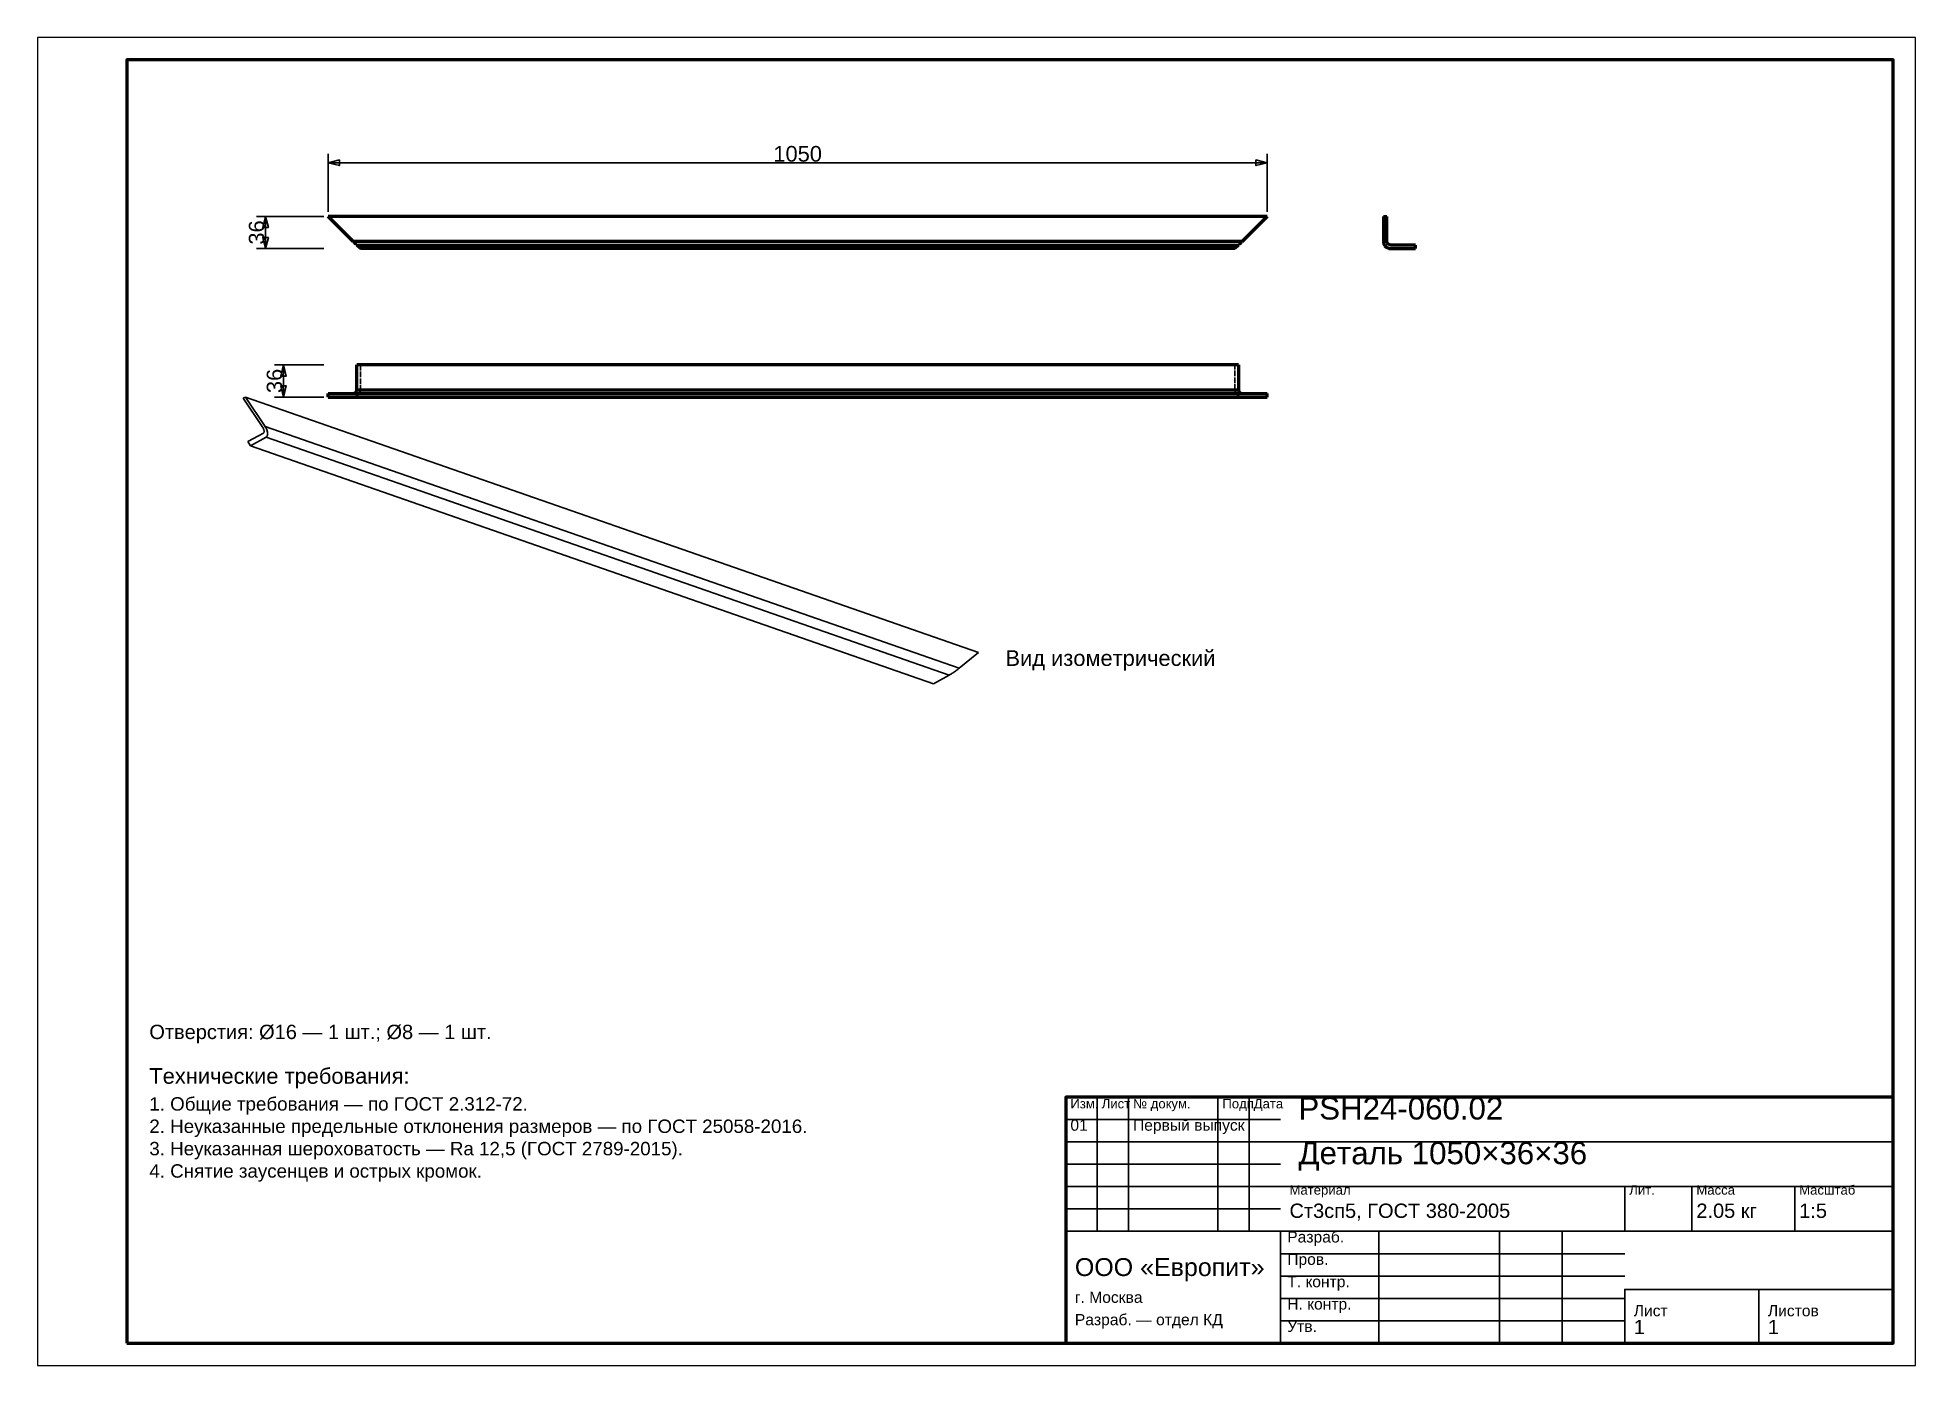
# Model space of a CAD drawing. Header units: millimetres. Extents: x 0 to 420, y 0 to 297.
import ezdxf
from ezdxf.enums import TextEntityAlignment as Align

# ---------------------------------------------------------------- set-up
doc = ezdxf.new("R2010")
doc.units = ezdxf.units.MM
doc.linetypes.add('DASHED', pattern=[1.524, 1.27, -0.254])
doc.styles.add('GOST', font='Arial')

msp = doc.modelspace()

# ---------------------------------------------------------------- linework, layer by layer
at = {"color": 7, "lineweight": 35}
for p, q in [((65, 258), (65, 271)), ((65, 269), (275, 269)), ((275, 258), (275, 271)), ((64, 257), (49, 257)), ((51, 249.8), (51, 257)), ((64, 249.8), (49, 249.8)), ((64, 223.8), (53, 223.8)), ((55, 216.6), (55, 223.8)), ((64, 216.6), (53, 216.6)), ((237, 30), (237, 60)), ((244, 30), (244, 60)), ((264, 30), (264, 60)), ((271, 30), (271, 60)), ((230, 55), (278, 55)), ((230, 50), (278, 50)), ((278, 50), (415, 50)), ((230, 45), (278, 45)), ((230, 40), (278, 40)), ((278, 40), (415, 40)), ((355, 30), (355, 40)), ((370, 30), (370, 40)), ((393, 30), (393, 40)), ((230, 35), (278, 35)), ((230, 30), (278, 30)), ((278, 30), (415, 30)), ((300, 5), (300, 30)), ((327, 5), (327, 30)), ((341, 5), (341, 30)), ((278, 25), (355, 25)), ((278, 20), (355, 20)), ((355, 17), (415, 17)), ((278, 15), (355, 15)), ((278, 10), (355, 10))]:
    msp.add_line(p, q, dxfattribs=at)
at = {"color": 1, "lineweight": 70}
for p, q in [((70.6, 251.4), (65, 257)), ((275, 257), (65, 257)), ((275, 257), (269.4, 251.4)), ((301, 257), (301, 251.4)), ((301, 257), (301.8, 257)), ((301.8, 251.4), (301.8, 257)), ((70.69, 251.31), (70.6, 251.4)), ((269.4, 251.4), (70.6, 251.4)), ((70.78, 251.22), (70.69, 251.31)), ((70.86, 251.14), (70.78, 251.22)), ((70.95, 251.05), (70.86, 251.14)), ((71.03, 250.97), (70.95, 251.05)), ((71.1, 250.9), (71.03, 250.97)), ((71.17, 250.83), (71.1, 250.9)), ((71.23, 250.77), (71.17, 250.83)), ((71.28, 250.72), (71.23, 250.77)), ((71.32, 250.68), (71.28, 250.72)), ((71.36, 250.64), (71.32, 250.68)), ((71.38, 250.62), (71.36, 250.64)), ((71.39, 250.61), (71.38, 250.62)), ((71.4, 250.6), (71.39, 250.61)), ((72.2, 249.8), (71.4, 250.6)), ((71.4, 250.6), (268.6, 250.6)), ((267.8, 249.8), (72.2, 249.8)), ((268.6, 250.6), (267.8, 249.8)), ((268.61, 250.61), (268.6, 250.6)), ((268.62, 250.62), (268.61, 250.61)), ((268.64, 250.64), (268.62, 250.62)), ((268.68, 250.68), (268.64, 250.64)), ((268.72, 250.72), (268.68, 250.68)), ((268.77, 250.77), (268.72, 250.72)), ((268.83, 250.83), (268.77, 250.77)), ((268.9, 250.9), (268.83, 250.83)), ((268.97, 250.97), (268.9, 250.9)), ((269.05, 251.05), (268.97, 250.97)), ((269.14, 251.14), (269.05, 251.05)), ((269.22, 251.22), (269.14, 251.14)), ((269.31, 251.31), (269.22, 251.22)), ((269.4, 251.4), (269.31, 251.31)), ((301, 251.4), (301.01, 251.22)), ((301.01, 251.22), (301.04, 251.04)), ((301.04, 251.04), (301.09, 250.87)), ((301.09, 250.87), (301.16, 250.71)), ((301.16, 250.71), (301.25, 250.55)), ((301.25, 250.55), (301.35, 250.4)), ((301.35, 250.4), (301.47, 250.27)), ((301.47, 250.27), (301.6, 250.15)), ((301.6, 250.15), (301.75, 250.05)), ((301.75, 250.05), (301.91, 249.96)), ((301.81, 251.31), (301.8, 251.4)), ((301.82, 251.22), (301.81, 251.31)), ((301.84, 251.14), (301.82, 251.22)), ((301.88, 251.05), (301.84, 251.14)), ((301.92, 250.97), (301.88, 251.05)), ((301.91, 249.96), (302.07, 249.89)), ((301.97, 250.9), (301.92, 250.97)), ((302.03, 250.83), (301.97, 250.9)), ((302.1, 250.77), (302.03, 250.83)), ((302.07, 249.89), (302.24, 249.84)), ((302.17, 250.72), (302.1, 250.77)), ((302.25, 250.68), (302.17, 250.72)), ((302.24, 249.84), (302.42, 249.81)), ((302.34, 250.64), (302.25, 250.68)), ((302.42, 250.62), (302.34, 250.64)), ((302.51, 250.61), (302.42, 250.62)), ((302.42, 249.81), (302.6, 249.8)), ((302.6, 250.6), (302.51, 250.61)), ((308.2, 250.6), (302.6, 250.6)), ((302.6, 249.8), (308.2, 249.8)), ((308.2, 249.8), (308.2, 250.6)), ((268.6, 223.8), (71.4, 223.8)), ((71.4, 218.2), (71.4, 223.8)), ((268.6, 223.8), (268.6, 218.2)), ((65, 216.6), (65, 217.4)), ((65, 217.4), (275, 217.4)), ((65, 216.6), (275, 216.6)), ((70.6, 217.4), (70.69, 217.41)), ((70.69, 217.41), (70.78, 217.42)), ((70.78, 217.42), (70.86, 217.44)), ((70.86, 217.44), (70.95, 217.48)), ((70.95, 217.48), (71.03, 217.52)), ((71.03, 217.52), (71.1, 217.57)), ((71.1, 217.57), (71.17, 217.63)), ((71.17, 217.63), (71.23, 217.7)), ((71.23, 217.7), (71.28, 217.77)), ((71.28, 217.77), (71.32, 217.85)), ((71.32, 217.85), (71.36, 217.94)), ((71.36, 217.94), (71.38, 218.02)), ((71.38, 218.02), (71.39, 218.11)), ((71.39, 218.11), (71.4, 218.2)), ((71.4, 218.2), (268.6, 218.2)), ((268.6, 218.2), (268.61, 218.11)), ((268.61, 218.11), (268.62, 218.02)), ((268.62, 218.02), (268.64, 217.94)), ((268.64, 217.94), (268.68, 217.85)), ((268.68, 217.85), (268.72, 217.77)), ((268.72, 217.77), (268.77, 217.7)), ((268.77, 217.7), (268.83, 217.63)), ((268.83, 217.63), (268.9, 217.57)), ((268.9, 217.57), (268.97, 217.52)), ((268.97, 217.52), (269.05, 217.48)), ((269.05, 217.48), (269.14, 217.44)), ((269.14, 217.44), (269.22, 217.42)), ((269.22, 217.42), (269.31, 217.41)), ((269.31, 217.41), (269.4, 217.4)), ((275, 216.6), (275, 217.4))]:
    msp.add_line(p, q, dxfattribs=at)
at = {"color": 5, "linetype": 'DASHED', "lineweight": 35}
for p, q in [((65, 257), (70.6, 251.4)), ((275, 257), (65, 257)), ((269.4, 251.4), (275, 257)), ((301, 257), (301.8, 257)), ((301, 251.4), (301, 257)), ((301.8, 257), (301.8, 251.4)), ((70.6, 251.4), (70.78, 251.22)), ((70.78, 251.22), (70.96, 251.04)), ((70.96, 251.04), (71.13, 250.87)), ((71.13, 250.87), (71.29, 250.71)), ((71.29, 250.71), (71.45, 250.55)), ((268.6, 250.6), (71.4, 250.6)), ((71.45, 250.55), (71.6, 250.4)), ((71.6, 250.4), (71.73, 250.27)), ((71.73, 250.27), (71.85, 250.15)), ((71.85, 250.15), (71.95, 250.05)), ((71.95, 250.05), (72.04, 249.96)), ((72.04, 249.96), (72.11, 249.89)), ((72.11, 249.89), (72.16, 249.84)), ((72.16, 249.84), (72.19, 249.81)), ((72.19, 249.81), (72.2, 249.8)), ((72.2, 249.8), (267.8, 249.8)), ((267.8, 249.8), (267.81, 249.81)), ((267.81, 249.81), (267.84, 249.84)), ((267.84, 249.84), (267.89, 249.89)), ((267.89, 249.89), (267.96, 249.96)), ((267.96, 249.96), (268.05, 250.05)), ((268.05, 250.05), (268.15, 250.15)), ((268.15, 250.15), (268.27, 250.27)), ((268.27, 250.27), (268.4, 250.4)), ((268.4, 250.4), (268.55, 250.55)), ((268.55, 250.55), (268.71, 250.71)), ((268.71, 250.71), (268.87, 250.87)), ((268.87, 250.87), (269.04, 251.04)), ((269.04, 251.04), (269.22, 251.22)), ((269.22, 251.22), (269.4, 251.4)), ((301.01, 251.22), (301, 251.4)), ((301.04, 251.04), (301.01, 251.22)), ((301.09, 250.87), (301.04, 251.04)), ((301.16, 250.71), (301.09, 250.87)), ((301.25, 250.55), (301.16, 250.71)), ((301.35, 250.4), (301.25, 250.55)), ((301.47, 250.27), (301.35, 250.4)), ((301.6, 250.15), (301.47, 250.27)), ((301.75, 250.05), (301.6, 250.15)), ((301.91, 249.96), (301.75, 250.05)), ((301.8, 251.4), (301.81, 251.31)), ((301.81, 251.31), (301.82, 251.22)), ((301.82, 251.22), (301.84, 251.14)), ((301.84, 251.14), (301.88, 251.05)), ((301.88, 251.05), (301.92, 250.97)), ((302.07, 249.89), (301.91, 249.96)), ((301.92, 250.97), (301.97, 250.9)), ((301.97, 250.9), (302.03, 250.83)), ((302.03, 250.83), (302.1, 250.77)), ((302.24, 249.84), (302.07, 249.89)), ((302.1, 250.77), (302.17, 250.72)), ((302.17, 250.72), (302.25, 250.68)), ((302.42, 249.81), (302.24, 249.84)), ((302.25, 250.68), (302.34, 250.64)), ((302.34, 250.64), (302.42, 250.62)), ((302.42, 250.62), (302.51, 250.61)), ((302.6, 249.8), (302.42, 249.81)), ((302.51, 250.61), (302.6, 250.6)), ((302.6, 250.6), (308.2, 250.6)), ((308.2, 249.8), (302.6, 249.8)), ((308.2, 250.6), (308.2, 249.8)), ((71.4, 223.8), (72.2, 223.8)), ((72.2, 223.8), (267.8, 223.8)), ((72.2, 223.8), (72.2, 218.2)), ((267.8, 223.8), (268.6, 223.8)), ((267.8, 218.2), (267.8, 223.8)), ((65, 217.4), (70.6, 217.4)), ((70.6, 216.6), (65, 216.6)), ((70.6, 217.4), (269.4, 217.4)), ((70.78, 216.61), (70.6, 216.6)), ((269.4, 216.6), (70.6, 216.6)), ((70.96, 216.64), (70.78, 216.61)), ((71.13, 216.69), (70.96, 216.64)), ((71.29, 216.76), (71.13, 216.69)), ((71.45, 216.85), (71.29, 216.76)), ((71.6, 216.95), (71.45, 216.85)), ((71.73, 217.07), (71.6, 216.95)), ((71.85, 217.2), (71.73, 217.07)), ((71.95, 217.35), (71.85, 217.2)), ((72.04, 217.51), (71.95, 217.35)), ((72.11, 217.67), (72.04, 217.51)), ((72.16, 217.84), (72.11, 217.67)), ((72.19, 218.02), (72.16, 217.84)), ((72.2, 218.2), (72.19, 218.02)), ((267.81, 218.02), (267.8, 218.2)), ((267.84, 217.84), (267.81, 218.02)), ((267.89, 217.67), (267.84, 217.84)), ((267.96, 217.51), (267.89, 217.67)), ((268.05, 217.35), (267.96, 217.51)), ((268.15, 217.2), (268.05, 217.35)), ((268.27, 217.07), (268.15, 217.2)), ((268.4, 216.95), (268.27, 217.07)), ((268.55, 216.85), (268.4, 216.95)), ((268.71, 216.76), (268.55, 216.85)), ((268.87, 216.69), (268.71, 216.76)), ((269.04, 216.64), (268.87, 216.69)), ((269.22, 216.61), (269.04, 216.64)), ((269.4, 216.6), (269.22, 216.61)), ((269.4, 217.4), (275, 217.4)), ((275, 216.6), (269.4, 216.6))]:
    msp.add_line(p, q, dxfattribs=at)
at = {"color": 1, "lineweight": 35}
for p, q in [((46.5, 216.6), (46, 216.33)), ((46, 216.33), (50.37, 209.76)), ((50.87, 210.04), (46.5, 216.6)), ((46.5, 216.6), (210.48, 159.43)), ((51.01, 209.82), (50.87, 210.04)), ((206.11, 155.92), (50.87, 210.04)), ((50.5, 208.55), (47, 206.65)), ((47, 206.65), (47.62, 205.71)), ((47.62, 205.71), (51.12, 207.62)), ((50.37, 209.76), (50.44, 209.66)), ((50.44, 209.66), (50.5, 209.55)), ((50.5, 209.55), (50.55, 209.44)), ((50.55, 208.59), (50.5, 208.55)), ((50.55, 209.44), (50.59, 209.33)), ((50.59, 208.64), (50.55, 208.59)), ((50.59, 209.33), (50.63, 209.22)), ((50.63, 208.7), (50.59, 208.64)), ((50.63, 209.22), (50.65, 209.12)), ((50.65, 208.76), (50.63, 208.7)), ((50.65, 209.12), (50.67, 209.02)), ((50.67, 208.84), (50.65, 208.76)), ((50.67, 209.02), (50.67, 208.93)), ((50.67, 208.93), (50.67, 208.84)), ((51.13, 209.6), (51.01, 209.82)), ((51.12, 207.62), (51.23, 207.69)), ((203.86, 154.37), (51.12, 207.62)), ((51.23, 209.39), (51.13, 209.6)), ((51.32, 209.17), (51.23, 209.39)), ((51.23, 207.69), (51.31, 207.78)), ((51.31, 207.78), (51.38, 207.9)), ((51.38, 208.95), (51.32, 209.17)), ((51.43, 208.75), (51.38, 208.95)), ((51.38, 207.9), (51.43, 208.04)), ((51.46, 208.55), (51.43, 208.75)), ((51.43, 208.04), (51.46, 208.19)), ((51.47, 208.36), (51.46, 208.55)), ((51.46, 208.19), (51.47, 208.36)), ((47.62, 205.71), (200.36, 152.46)), ((205.47, 155.43), (205.29, 155.3)), ((205.64, 155.56), (205.47, 155.43)), ((205.81, 155.68), (205.64, 155.56)), ((205.96, 155.8), (205.81, 155.68)), ((206.11, 155.92), (205.96, 155.8)), ((210.48, 159.43), (206.11, 155.92)), ((203.86, 154.37), (200.36, 152.46)), ((203.98, 154.44), (203.86, 154.37)), ((204.11, 154.52), (203.98, 154.44)), ((204.26, 154.61), (204.11, 154.52)), ((204.42, 154.71), (204.26, 154.61)), ((204.58, 154.81), (204.42, 154.71)), ((204.76, 154.93), (204.58, 154.81)), ((204.93, 155.05), (204.76, 154.93)), ((205.11, 155.17), (204.93, 155.05)), ((205.29, 155.3), (205.11, 155.17))]:
    msp.add_line(p, q, dxfattribs=at)
at = {"color": 7, "lineweight": 25}
msp.add_lwpolyline([(0, 0), (420, 0), (420, 297), (0, 297)], close=True, dxfattribs=at)
at = {"color": 7, "lineweight": 70}
for points in [[(20, 5), (415, 5), (415, 292), (20, 292)], [(230, 5), (415, 5), (415, 60), (230, 60)]]:
    msp.add_lwpolyline(points, close=True, dxfattribs=at)
at = {"color": 7, "lineweight": 35}
for points in [[(65, 269), (67.5, 268.38), (67.5, 269.62)], [(275, 269), (272.5, 269.62), (272.5, 268.38)], [(51, 257), (50.38, 254.5), (51.62, 254.5)], [(51, 249.8), (51.62, 252.3), (50.38, 252.3)], [(55, 223.8), (54.38, 221.3), (55.62, 221.3)], [(55, 216.6), (55.62, 219.1), (54.38, 219.1)], [(230, 5), (278, 5), (278, 30), (230, 30)], [(355, 5), (385, 5), (385, 17), (355, 17)], [(385, 5), (415, 5), (415, 17), (385, 17)]]:
    msp.add_lwpolyline(points, close=True, dxfattribs=at)

# ---------------------------------------------------------------- texts
at = {"color": 7, "style": 'GOST'}
msp.add_text('1050', height=3.5, dxfattribs=at).set_placement((170, 271), align=Align.MIDDLE)
for p in [(49, 253.4), (53, 220.2)]:
    msp.add_text('36', height=3.5, rotation=90, dxfattribs=at).set_placement(p, align=Align.MIDDLE)
at = {"color": 3, "style": 'GOST'}
for s, height, p in [('Вид изометрический', 3.5, (216.48, 156.46)), ('Технические требования:', 3.5, (25, 63)), ('1. Общие требования — по ГОСТ 2.312-72.', 3, (25, 57)), ('Изм.', 2.1, (231, 57.5)), ('Лист', 2.1, (238, 57.5)), ('№ докум.', 2.1, (245, 57.5)), ('Подп.', 2.1, (265, 57.5)), ('Дата', 2.1, (272, 57.5)), ('PSH24-060.02', 5, (282, 55)), ('2. Неуказанные предельные отклонения размеров — по ГОСТ 25058-2016.', 3, (25, 52)), ('01', 2.5, (231, 52.5)), ('Первый выпуск', 2.5, (245, 52.5)), ('3. Неуказанная шероховатость — Ra 12,5 (ГОСТ 2789-2015).', 3, (25, 47)), ('Деталь 1050×36×36', 5, (282, 45)), ('4. Снятие заусенцев и острых кромок.', 3, (25, 42)), ('Материал', 2.1, (280, 38.2)), ('Лит.', 2.1, (356, 38.2)), ('Масса', 2.1, (371, 38.2)), ('Масштаб', 2.1, (394, 38.2)), ('Ст3сп5, ГОСТ 380-2005', 3.2, (280, 33)), ('2.05 кг', 3.2, (371, 33)), ('1:5', 3.2, (394, 33)), ('Разраб.', 2.5, (279.5, 27.5)), ('ООО «Европит»', 4, (232, 20)), ('Пров.', 2.5, (279.5, 22.5)), ('Т. контр.', 2.5, (279.5, 17.5)), ('г. Москва', 2.5, (232, 14)), ('Н. контр.', 2.5, (279.5, 12.5)), ('Лист', 2.5, (357, 11)), ('Листов', 2.5, (387, 11)), ('Разраб. — отдел КД', 2.5, (232, 9)), ('Утв.', 2.5, (279.5, 7.5)), ('1', 3.2, (357, 7)), ('1', 3.2, (387, 7))]:
    msp.add_text(s, height=height, dxfattribs=at).set_placement(p)
at = {"color": 6, "style": 'GOST'}
msp.add_text('Отверстия: Ø16 — 1 шт.; Ø8 — 1 шт.', height=3.2, dxfattribs=at).set_placement((25, 73))

doc.saveas('drawing.dxf')
